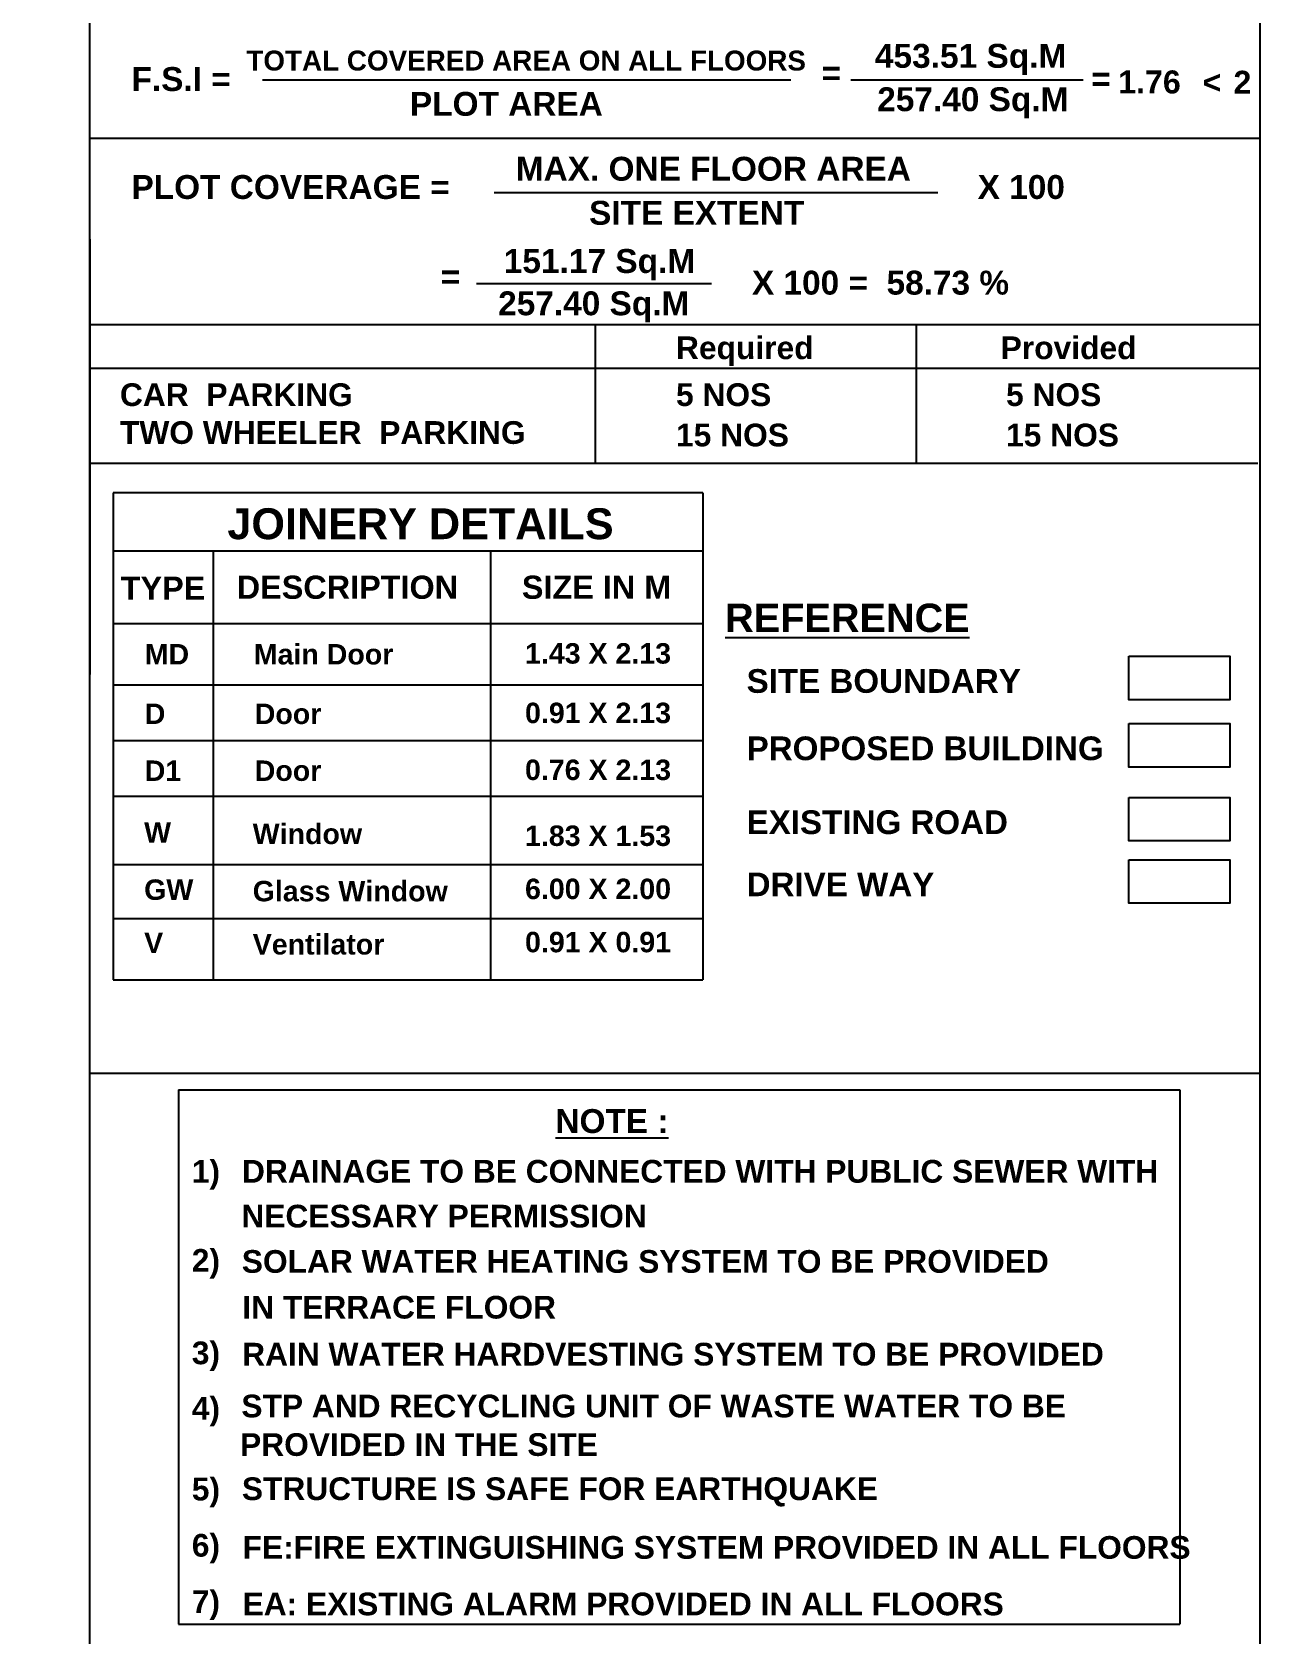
# Model space of a CAD drawing. Header units: metres. Extents: x 6910 to 7143, y 127 to 187.
# Drawn here: x 6992.29 to 6999.67, y 150.05 to 159.69 of the extents above; entities that cross this region are included whole.
import ezdxf

# ---------------------------------------------------------------- set-up
doc = ezdxf.new("R2010")
doc.units = ezdxf.units.M
doc.styles.add('PDF Arial Bold', font='arialbd.ttf')
doc.styles.add('style4', font='arialbd.ttf', dxfattribs={"height": 3.81})

msp = doc.modelspace()

# ---------------------------------------------------------------- linework, layer by layer
at = {"lineweight": 25}
for p, q in [((6992.6371, 135.8947), (6992.6371, 169.2468)), ((6996.3223, 156.918), (6992.7762, 156.918)), ((6992.7762, 156.918), (6992.7762, 154.7244)), ((6992.7762, 154.7244), (6992.7762, 154.3557)), ((6992.7762, 154.7244), (6992.7762, 154.3557)), ((6992.7762, 154.7244), (6992.7762, 154.3557)), ((6992.7762, 154.7244), (6992.7762, 154.3557)), ((6992.7762, 154.3557), (6992.7762, 153.9871)), ((6992.7762, 154.3557), (6992.7762, 153.9871)), ((6992.7762, 154.3557), (6992.7762, 153.9871)), ((6992.7762, 154.3557), (6992.7762, 153.9871)), ((6993.1698, 153.3255), (6999.1908, 153.3255)), ((6993.1698, 153.3255), (6993.1698, 150.1111)), ((6999.1908, 153.3255), (6999.1908, 150.1111))]:
    msp.add_line(p, q, dxfattribs=at)
at = {"linetype": 'Continuous', "lineweight": 25}
for p, q in [((6992.6371, 158.4427), (6992.6371, 155.8246)), ((6992.6371, 157.9288), (6999.6717, 157.9288)), ((6992.7762, 156.5675), (6996.3223, 156.5675)), ((6993.3784, 156.5675), (6993.3784, 154.7244)), ((6995.0457, 156.5675), (6995.0457, 154.7244)), ((6996.3223, 156.5675), (6996.3223, 154.7244)), ((6992.7762, 156.1312), (6996.3223, 156.1312)), ((6992.7762, 155.7626), (6996.3223, 155.7626)), ((6996.3223, 155.4083), (6996.3223, 154.7244)), ((6993.3784, 155.0397), (6993.3784, 154.7244)), ((6995.0457, 155.0397), (6995.0457, 154.7244)), ((6996.3223, 155.0397), (6996.3223, 154.7244)), ((6992.7762, 154.6804), (6996.3223, 154.6804)), ((6993.3784, 154.7438), (6993.3784, 154.7244)), ((6993.3784, 154.7244), (6993.3784, 154.3557)), ((6993.3784, 154.7244), (6993.3784, 154.3557)), ((6993.3784, 154.7244), (6993.3784, 154.3557)), ((6995.0457, 154.7438), (6995.0457, 154.7244)), ((6995.0457, 154.7244), (6995.0457, 154.3557)), ((6995.0457, 154.7244), (6995.0457, 154.3557)), ((6995.0457, 154.7244), (6995.0457, 154.3557)), ((6996.3223, 154.7438), (6996.3223, 154.7244)), ((6996.3223, 154.7244), (6996.3223, 154.3557)), ((6996.3223, 154.7244), (6996.3223, 154.3557)), ((6996.3223, 154.7244), (6996.3223, 154.3557)), ((6996.3223, 154.7244), (6996.3223, 154.3557)), ((6993.3784, 154.4234), (6993.3784, 153.9871)), ((6993.3784, 154.3794), (6993.3784, 154.3557)), ((6995.0457, 154.4234), (6995.0457, 153.9871)), ((6995.0457, 154.3794), (6995.0457, 154.3557)), ((6992.7762, 154.3557), (6996.3223, 154.3557)), ((6993.3784, 154.3557), (6993.3784, 153.9871)), ((6993.3784, 154.3557), (6993.3784, 153.9871)), ((6993.3784, 154.3557), (6993.3784, 153.9871)), ((6995.0457, 154.3557), (6995.0457, 153.9871)), ((6995.0457, 154.3557), (6995.0457, 153.9871)), ((6995.0457, 154.3557), (6995.0457, 153.9871)), ((6996.3223, 154.3557), (6996.3223, 153.9871)), ((6996.3223, 154.3557), (6996.3223, 153.9871)), ((6996.3223, 154.3557), (6996.3223, 153.9871)), ((6996.3223, 154.3557), (6996.3223, 153.9871)), ((6992.7762, 153.9871), (6996.3223, 153.9871)), ((6992.6371, 153.4261), (6999.6717, 153.4261)), ((6993.1698, 150.1111), (6999.1908, 150.1111))]:
    msp.add_line(p, q, dxfattribs=at)
for p, q in [((6995.676, 157.0959), (6995.676, 157.9288)), ((6997.606, 157.0959), (6997.606, 157.9288)), ((6992.6371, 157.6672), (6999.6717, 157.6672)), ((6992.6371, 157.0959), (6999.6587, 157.0959)), ((6996.3223, 156.918), (6996.3223, 156.5675)), ((6992.7762, 155.4278), (6996.3223, 155.4278)), ((6992.7762, 155.093), (6996.3223, 155.093)), ((6992.7762, 154.6804), (6996.3223, 154.6804))]:
    msp.add_line(p, q)
at = {"lineweight": 25, "ltscale": 0.02}
for p, q in [((6992.7762, 156.1312), (6996.3223, 156.1312)), ((6992.7762, 155.7626), (6996.3223, 155.7626))]:
    msp.add_line(p, q, dxfattribs=at)
at = {"lineweight": 25}
msp.add_lwpolyline([(6957.1253, 169.2632), (6999.6705, 169.2428), (6999.6705, 135.8916), (6957.1253, 135.9121)], close=True, dxfattribs=at)
for points in [[(6993.674, 159.4023), (6995.8507, 159.4023), (6996.8518, 159.4023)], [(6997.2121, 159.4023), (6998.609, 159.4023)], [(6992.6371, 159.0498), (6999.6717, 159.0498)], [(6995.0682, 158.7241), (6997.7355, 158.7241)], [(6994.9616, 158.1771), (6996.3745, 158.1771)]]:
    msp.add_lwpolyline(points, dxfattribs=at)
for points in [[(6998.8832, 155.9337), (6999.4915, 155.9337), (6999.4915, 155.6724), (6998.8832, 155.6724)], [(6998.8832, 155.5287), (6999.4915, 155.5287), (6999.4915, 155.2674), (6998.8832, 155.2674)], [(6998.8832, 155.0843), (6999.4915, 155.0843), (6999.4915, 154.823), (6998.8832, 154.823)], [(6998.8832, 154.7104), (6999.4915, 154.7104), (6999.4915, 154.4491), (6998.8832, 154.4491)]]:
    msp.add_lwpolyline(points, close=True)

# ---------------------------------------------------------------- texts
at = {"linetype": 'Continuous', "lineweight": 25, "style": 'style4'}
for s, height, p in [('Required', 0.13667, (6996.1608, 157.7211)), ('Provided', 0.13667, (6998.1129, 157.7211)), ('CAR  PARKING  ', 0.136669, (6992.8174, 157.4392)), ('5 NOS ', 0.13667, (6996.1608, 157.4392)), ('5 NOS ', 0.13667, (6998.1453, 157.4392)), ('TWO WHEELER  PARKING ', 0.136669, (6992.8174, 157.2115)), ('15 NOS ', 0.13667, (6996.1608, 157.1965)), ('15 NOS ', 0.13667, (6998.1453, 157.1965)), ('JOINERY DETAILS', 0.185851, (6993.4634, 156.6382)), ('TYPE', 0.13939, (6992.8222, 156.2739)), ('DESCRIPTION', 0.139388, (6993.5198, 156.2795)), ('SIZE IN M', 0.13939, (6995.234, 156.2795)), ('MD', 0.12288, (6992.9666, 155.8847)), ('Main Door', 0.12288, (6993.6222, 155.8846)), ('1.43 X 2.13', 0.122877, (6995.2531, 155.89)), ('D', 0.1229, (6992.9666, 155.5265)), (' Door', 0.12288, (6993.5802, 155.5264)), ('0.91 X 2.13', 0.122877, (6995.2531, 155.5318)), ('D1', 0.12288, (6992.9666, 155.1842)), (' Door', 0.12288, (6993.5802, 155.1842)), ('0.76 X 2.13', 0.122877, (6995.2531, 155.1895)), ('W', 0.1229, (6992.963, 154.813)), ('Window', 0.12288, (6993.6157, 154.8043)), ('1.83 X 1.53', 0.122877, (6995.2531, 154.793)), ('GW', 0.12288, (6992.963, 154.4685)), ('Glass Window', 0.122877, (6993.6157, 154.4598)), ('6.00 X 2.00', 0.122877, (6995.2531, 154.4733)), ('V', 0.1229, (6992.963, 154.1485)), ('0.91 X 0.91', 0.122877, (6995.2531, 154.1533)), ('Ventilator ', 0.122877, (6993.6157, 154.1398)), ('1)', 0.13652, (6993.2496, 152.7668)), ('DRAINAGE TO BE CONNECTED WITH PUBLIC SEWER WITH', 0.136518, (6993.5515, 152.7675)), ('NECESSARY PERMISSION', 0.136518, (6993.5477, 152.4978)), ('2)', 0.13652, (6993.2496, 152.2316)), ('      SOLAR WATER HEATING SYSTEM TO BE PROVIDED', 0.136518, (6993.2322, 152.2253)), ('IN TERRACE FLOOR ', 0.136518, (6993.5533, 151.95)), ('3)', 0.13652, (6993.2496, 151.6755)), ('RAIN WATER HARDVESTING SYSTEM TO BE PROVIDED', 0.136518, (6993.5524, 151.6675)), ('4)', 0.13652, (6993.2496, 151.3421)), ('STP AND RECYCLING UNIT OF WASTE WATER TO BE ', 0.136518, (6993.5475, 151.3557)), ('PROVIDED IN THE SITE', 0.136518, (6993.54, 151.1239)), ('5)', 0.13652, (6993.2496, 150.8556)), ('STRUCTURE IS SAFE FOR EARTHQUAKE', 0.136518, (6993.5506, 150.8581)), ('6)', 0.13652, (6993.2496, 150.5179)), ('FE:FIRE EXTINGUISHING SYSTEM PROVIDED IN ALL FLOORS', 0.136518, (6993.5549, 150.5051)), ('7)', 0.13652, (6993.2496, 150.178)), ('EA: EXISTING ALARM PROVIDED IN ALL FLOORS', 0.136518, (6993.5549, 150.1651))]:
    msp.add_text(s, height=height, dxfattribs=at).set_placement(p)
at = {"lineweight": 25, "style": 'style4'}
for s, height, p in [('%%UREFERENCE', 0.170649, (6996.4561, 156.08)), ('SITE BOUNDARY', 0.142577, (6996.5854, 155.7139)), ('PROPOSED BUILDING', 0.142577, (6996.5854, 155.3089)), ('EXISTING ROAD', 0.142577, (6996.5854, 154.8645)), ('DRIVE WAY', 0.14258, (6996.5854, 154.4906)), ('%%UNOTE :', 0.1437, (6995.4356, 153.0662))]:
    msp.add_text(s, height=height, dxfattribs=at).set_placement(p)
at = {"attachment_point": 7, "style": 'PDF Arial Bold'}
for s, insert, char_height in [('{\\H0.83333x;TOTAL COVERED AREA ON ALL FLOORS}', (6993.5776, 159.4557), 0.143725), ('453.51 Sq.M', (6997.3566, 159.4302), 0.143977), ('F.S.I =', (6992.8868, 159.3322), 0.14373), ('=', (6997.0355, 159.3712), 0.1437), ('=', (6998.6568, 159.3353), 0.1437), ('PLOT AREA', (6994.5609, 159.183), 0.14373), ('257.40 Sq.M', (6997.3708, 159.1695), 0.143725), ('MAX. ONE FLOOR AREA', (6995.1975, 158.7926), 0.143725), ('PLOT COVERAGE =', (6992.8868, 158.6828), 0.143725), ('X 100', (6997.9745, 158.6828), 0.14373), ('SITE EXTENT', (6995.6381, 158.5276), 0.143725), ('151.17 Sq.M', (6995.1251, 158.1961), 0.143977), ('=', (6994.7462, 158.146), 0.1437), ('X 100 =  58.73 %', (6996.6174, 158.1071), 0.143725), ('257.40 Sq.M', (6995.0916, 157.9418), 0.143725)]:
    msp.add_mtext(s, dxfattribs=dict(at, insert=insert, char_height=char_height))
at = {"char_height": 0.138197, "attachment_point": 7, "style": 'PDF Arial Bold'}
for s, insert, width in [('\\pt0.41459;1.76', (6998.8199, 159.3176), 0.786048), ('{\\W2.576449; }<', (6999.189, 159.3176), 0.263618), ('{\\W2.576449; }2', (6999.3743, 159.3176), 0.263618)]:
    msp.add_mtext(s, dxfattribs=dict(at, insert=insert, width=width))

doc.saveas('drawing.dxf')
